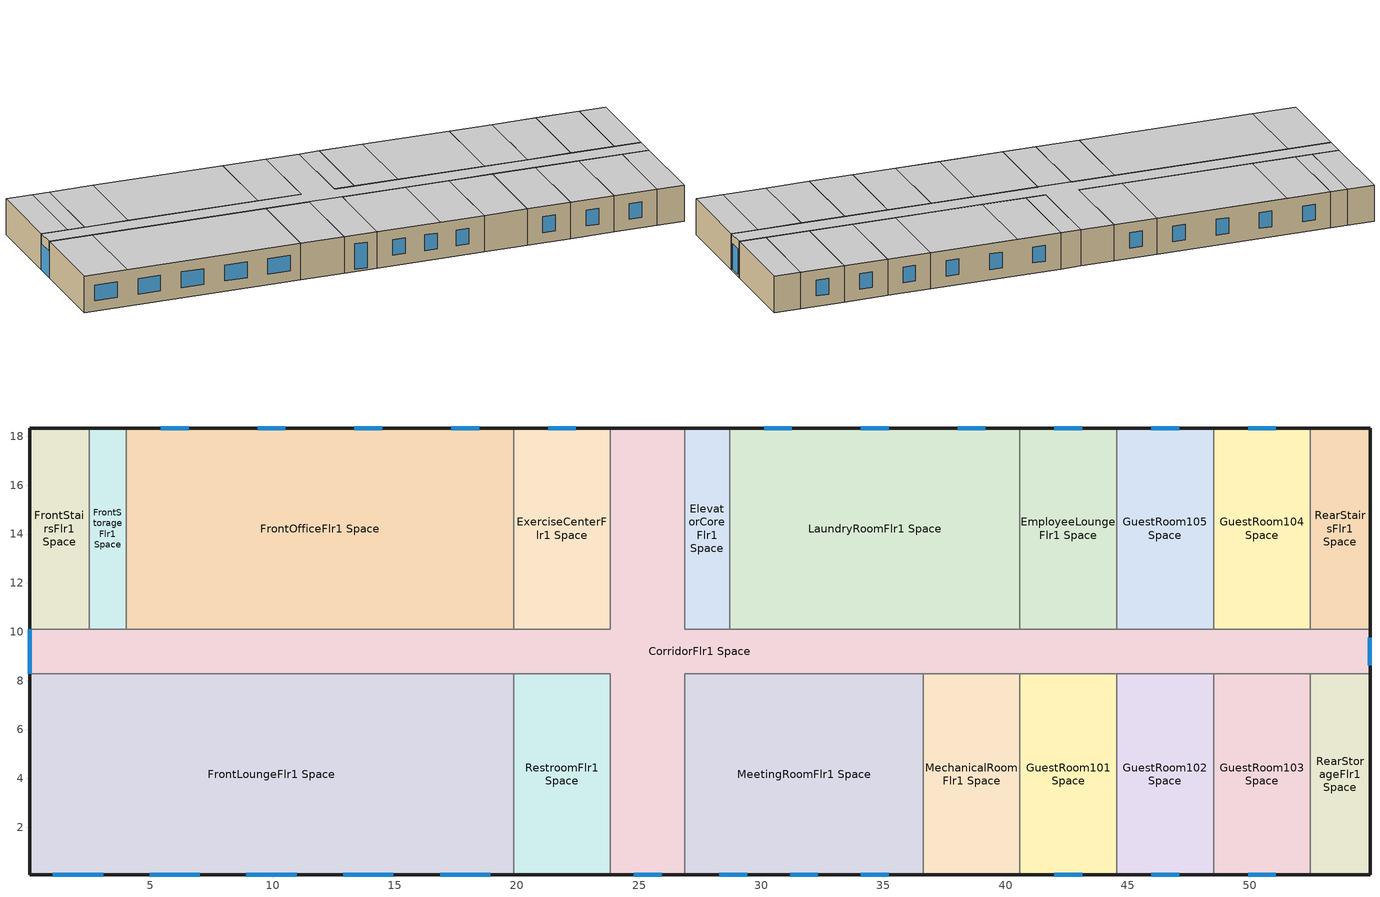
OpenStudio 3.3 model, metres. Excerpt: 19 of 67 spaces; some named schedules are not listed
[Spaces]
GuestRoom104 Space
 floor ground (ext-slab): 52.47,18.34 52.47,10.11 48.51,10.11 48.51,18.34 z0
 wall outside (Steel Frame Res Ext Wall): 52.47,18.34 48.51,18.34 z0:3.35
 wall to GuestRoom105 Space (int-walls): 48.51,18.34 48.51,10.11 z0:3.35
 wall to CorridorFlr1 Space (int-walls): 48.51,10.11 52.47,10.11 z0:3.35
 wall to RearStairsFlr1 Space (int-walls): 52.47,10.11 52.47,18.34 z0:3.35
 window (Window Res Fixed): 51.06,18.34 49.92,18.34 z0.95:2.4
 ceiling to GuestRoom214 Space (INT-FLOOR-UNDERSIDE): 52.47,10.11 52.47,18.34 48.51,18.34 48.51,10.11 z3.35
RestroomFlr1 Space
 floor ground (ext-slab): 23.82,8.28 23.82,0.05 19.86,0.05 19.86,8.28 z0
 wall outside (Steel Frame Res Ext Wall): 19.86,0.05 23.82,0.05 z0:3.35
 wall to FrontLoungeFlr1 Space (int-walls): 19.86,8.28 19.86,0.05 z0:3.35
 wall to CorridorFlr1 Space (int-walls): 23.82,0.05 23.82,8.28 19.86,8.28 z0:3.35
 ceiling to GuestRoom206_208 Space (INT-FLOOR-UNDERSIDE): 23.82,0.05 23.82,8.28 19.86,8.28 19.86,0.05 z3.35
RearStorageFlr1 Space
 floor ground (ext-slab): 54.91,8.28 54.91,0.05 52.47,0.05 52.47,8.28 z0
 wall outside (Steel Frame Res Ext Wall): 52.47,0.05 54.91,0.05 54.91,8.28 z0:3.35
 wall to GuestRoom103 Space (int-walls): 52.47,8.28 52.47,0.05 z0:3.35
 wall to CorridorFlr1 Space (int-walls): 54.91,8.28 52.47,8.28 z0:3.35
 ceiling to RearStorageFlr2 Space (INT-FLOOR-UNDERSIDE): 54.91,0.05 54.91,8.28 52.47,8.28 52.47,0.05 z3.35
RearStairsFlr1 Space
 floor ground (ext-slab): 54.91,18.34 54.91,10.11 52.47,10.11 52.47,18.34 z0
 wall outside (Steel Frame Res Ext Wall): 54.91,10.11 54.91,18.34 52.47,18.34 z0:3.35
 wall to CorridorFlr1 Space (int-walls): 52.47,10.11 54.91,10.11 z0:3.35
 ceiling to RearStairsFlr2 Space (INT-FLOOR-UNDERSIDE): 54.91,10.11 54.91,18.34 52.47,18.34 52.47,10.11 z3.35
MeetingRoomFlr1 Space
 floor ground (ext-slab): 36.62,8.28 36.62,0.05 26.87,0.05 26.87,8.28 z0
 wall outside (Steel Frame Res Ext Wall): 26.87,0.05 36.62,0.05 z0:3.35
 wall to MechanicalRoomFlr1 Space (int-walls): 36.62,0.05 36.62,8.28 z0:3.35
 wall to CorridorFlr1 Space (int-walls): 36.62,8.28 26.87,8.28 26.87,0.05 z0:3.35
 window (Window Non-res Fixed): 31.18,0.05 32.32,0.05 / 34.07,0.05 35.21,0.05 / 28.28,0.05 29.42,0.05 z0.95:2.4
 ceiling to GuestRoom209_212 Space (INT-FLOOR-UNDERSIDE): 36.62,0.05 36.62,8.28 32.66,8.28 32.66,0.05 z3.35
 ceiling to GuestRoom206_208 Space (INT-FLOOR-UNDERSIDE): 32.66,0.05 32.66,8.28 26.87,8.28 26.87,0.05 z3.35
MechanicalRoomFlr1 Space
 floor ground (ext-slab): 40.59,8.28 40.59,0.05 36.62,0.05 36.62,8.28 z0
 wall outside (Steel Frame Res Ext Wall): 36.62,0.05 40.59,0.05 z0:3.35
 wall to GuestRoom101 Space (int-walls): 40.59,0.05 40.59,8.28 z0:3.35
 wall to CorridorFlr1 Space (int-walls): 40.59,8.28 36.62,8.28 z0:3.35
 ceiling to GuestRoom209_212 Space (INT-FLOOR-UNDERSIDE): 40.59,0.05 40.59,8.28 36.62,8.28 36.62,0.05 z3.35
LaundryRoomFlr1 Space
 floor ground (ext-slab): 40.59,18.34 40.59,10.11 28.7,10.11 28.7,18.34 z0
 wall outside (Steel Frame Res Ext Wall): 40.59,18.34 28.7,18.34 z0:3.35
 wall to ElevatorCoreFlr1 Space (int-walls): 28.7,18.34 28.7,10.11 z0:3.35
 wall to EmployeeLoungeFlr1 Space (int-walls): 40.59,10.11 40.59,18.34 z0:3.35
 wall to CorridorFlr1 Space (int-walls): 28.7,10.11 40.59,10.11 z0:3.35
 window (Window Non-res Fixed): 31.25,18.34 30.11,18.34 / 35.21,18.34 34.07,18.34 / 39.17,18.34 38.04,18.34 z0.95:2.4
 ceiling to GuestRoom219 Space (INT-FLOOR-UNDERSIDE): 32.66,10.11 32.66,18.34 28.7,18.34 28.7,10.11 z3.35
 ceiling to GuestRoom215_218 Space (INT-FLOOR-UNDERSIDE): 40.59,10.11 40.59,18.34 32.66,18.34 32.66,10.11 z3.35
GuestRoom105 Space
 floor ground (ext-slab): 48.51,18.34 48.51,10.11 44.55,10.11 44.55,18.34 z0
 wall outside (Steel Frame Res Ext Wall): 48.51,18.34 44.55,18.34 z0:3.35
 wall to EmployeeLoungeFlr1 Space (int-walls): 44.55,18.34 44.55,10.11 z0:3.35
 wall to CorridorFlr1 Space (int-walls): 44.55,10.11 48.51,10.11 z0:3.35
 window (Window Res Fixed): 47.1,18.34 45.96,18.34 z0.95:2.4
 ceiling to GuestRoom215_218 Space (INT-FLOOR-UNDERSIDE): 48.51,10.11 48.51,18.34 44.55,18.34 44.55,10.11 z3.35
GuestRoom103 Space
 floor ground (ext-slab): 52.47,8.28 52.47,0.05 48.51,0.05 48.51,8.28 z0
 wall outside (Steel Frame Res Ext Wall): 48.51,0.05 52.47,0.05 z0:3.35
 wall to GuestRoom102 Space (int-walls): 48.51,8.28 48.51,0.05 z0:3.35
 wall to CorridorFlr1 Space (int-walls): 52.47,8.28 48.51,8.28 z0:3.35
 window (Window Res Fixed): 49.92,0.05 51.06,0.05 z0.95:2.4
 ceiling to GuestRoom213 Space (INT-FLOOR-UNDERSIDE): 52.47,0.05 52.47,8.28 48.51,8.28 48.51,0.05 z3.35
GuestRoom102 Space
 floor ground (ext-slab): 48.51,8.28 48.51,0.05 44.55,0.05 44.55,8.28 z0
 wall outside (Steel Frame Res Ext Wall): 44.55,0.05 48.51,0.05 z0:3.35
 wall to GuestRoom101 Space (int-walls): 44.55,8.28 44.55,0.05 z0:3.35
 wall to CorridorFlr1 Space (int-walls): 48.51,8.28 44.55,8.28 z0:3.35
 window (Window Res Fixed): 45.96,0.05 47.1,0.05 z0.95:2.4
 ceiling to GuestRoom209_212 Space (INT-FLOOR-UNDERSIDE): 48.51,0.05 48.51,8.28 44.55,8.28 44.55,0.05 z3.35
GuestRoom101 Space
 floor ground (ext-slab): 44.55,8.28 44.55,0.05 40.59,0.05 40.59,8.28 z0
 wall outside (Steel Frame Res Ext Wall): 40.59,0.05 44.55,0.05 z0:3.35
 wall to CorridorFlr1 Space (int-walls): 44.55,8.28 40.59,8.28 z0:3.35
 window (Window Res Fixed): 42,0.05 43.14,0.05 z0.95:2.4
 ceiling to GuestRoom209_212 Space (INT-FLOOR-UNDERSIDE): 44.55,0.05 44.55,8.28 40.59,8.28 40.59,0.05 z3.35
FrontStorageFlr1 Space
 floor ground (ext-slab): 4.01,18.34 4.01,10.11 2.49,10.11 2.49,18.34 z0
 wall outside (Steel Frame Res Ext Wall): 4.01,18.34 2.49,18.34 z0:3.35
 wall to FrontStairsFlr1 Space (int-walls): 2.49,18.34 2.49,10.11 z0:3.35
 wall to FrontOfficeFlr1 Space (int-walls): 4.01,10.11 4.01,18.34 z0:3.35
 wall to CorridorFlr1 Space (int-walls): 2.49,10.11 4.01,10.11 z0:3.35
 ceiling to FrontStorageFlr2 Space (INT-FLOOR-UNDERSIDE): 4.01,10.11 4.01,18.34 2.49,18.34 2.49,10.11 z3.35
FrontStairsFlr1 Space
 floor ground (ext-slab): 2.49,18.34 2.49,10.11 0.05,10.11 0.05,18.34 z0
 wall outside (Steel Frame Res Ext Wall): 2.49,18.34 0.05,18.34 0.05,10.11 z0:3.35
 wall to CorridorFlr1 Space (int-walls): 0.05,10.11 2.49,10.11 z0:3.35
 ceiling to FrontStairsFlr2 Space (INT-FLOOR-UNDERSIDE): 2.49,10.11 2.49,18.34 0.05,18.34 0.05,10.11 z3.35
FrontOfficeFlr1 Space
 floor ground (ext-slab): 19.86,18.34 19.86,10.11 4.01,10.11 4.01,18.34 z0
 wall outside (Steel Frame Res Ext Wall): 19.86,18.34 4.01,18.34 z0:3.35
 wall to ExerciseCenterFlr1 Space (int-walls): 19.86,10.11 19.86,18.34 z0:3.35
 wall to CorridorFlr1 Space (int-walls): 4.01,10.11 19.86,10.11 z0:3.35
 window (Window Non-res Fixed): 6.56,18.34 5.42,18.34 / 10.52,18.34 9.38,18.34 / 14.49,18.34 13.35,18.34 / 18.45,18.34 17.31,18.34 z0.95:2.4
 ceiling to GuestRoom224 Space (INT-FLOOR-UNDERSIDE): 7.97,10.11 7.97,18.34 4.01,18.34 4.01,10.11 z3.35
 ceiling to GuestRoom220_223 Space (INT-FLOOR-UNDERSIDE): 19.86,10.11 19.86,18.34 7.97,18.34 7.97,10.11 z3.35
FrontLoungeFlr1 Space
 floor ground (ext-slab): 19.86,8.28 19.86,0.05 0.05,0.05 0.05,8.28 z0
 wall outside (Steel Frame Res Ext Wall): 0.05,8.28 0.05,0.05 19.86,0.05 z0:3.35
 wall to CorridorFlr1 Space (int-walls): 19.86,8.28 0.05,8.28 z0:3.35
 window (Window Non-res Fixed): 16.85,0.05 18.91,0.05 / 12.89,0.05 14.94,0.05 / 8.93,0.05 10.98,0.05 / 4.96,0.05 7.02,0.05 / 1,0.05 3.06,0.05 z0.95:2.4
 ceiling to GuestRoom202_205 Space (INT-FLOOR-UNDERSIDE): 19.86,0.05 19.86,8.28 4.01,8.28 4.01,0.05 z3.35
 ceiling to GuestRoom201 Space (INT-FLOOR-UNDERSIDE): 4.01,0.05 4.01,8.28 0.05,8.28 0.05,0.05 z3.35
ExerciseCenterFlr1 Space
 floor ground (ext-slab): 23.82,18.34 23.82,10.11 19.86,10.11 19.86,18.34 z0
 wall outside (Steel Frame Res Ext Wall): 23.82,18.34 19.86,18.34 z0:3.35
 wall to CorridorFlr1 Space (int-walls): 19.86,10.11 23.82,10.11 23.82,18.34 z0:3.35
 window (Window Non-res Fixed): 22.41,18.34 21.27,18.34 z0.95:2.4
 ceiling to GuestRoom220_223 Space (INT-FLOOR-UNDERSIDE): 23.82,10.11 23.82,18.34 19.86,18.34 19.86,10.11 z3.35
EmployeeLoungeFlr1 Space
 floor ground (ext-slab): 44.55,18.34 44.55,10.11 40.59,10.11 40.59,18.34 z0
 wall outside (Steel Frame Res Ext Wall): 44.55,18.34 40.59,18.34 z0:3.35
 wall to CorridorFlr1 Space (int-walls): 40.59,10.11 44.55,10.11 z0:3.35
 window (Window Non-res Fixed): 43.14,18.34 42,18.34 z0.95:2.4
 ceiling to GuestRoom215_218 Space (INT-FLOOR-UNDERSIDE): 44.55,10.11 44.55,18.34 40.59,18.34 40.59,10.11 z3.35
ElevatorCoreFlr1 Space
 floor ground (ext-slab): 28.7,18.34 28.7,10.11 26.87,10.11 26.87,18.34 z0
 wall outside (Steel Frame Res Ext Wall): 28.7,18.34 26.87,18.34 z0:3.35
 wall to CorridorFlr1 Space (int-walls): 26.87,18.34 26.87,10.11 28.7,10.11 z0:3.35
 ceiling to ElevatorCoreFlr2 Space (INT-FLOOR-UNDERSIDE): 28.7,10.11 28.7,18.34 26.87,18.34 26.87,10.11 z3.35
CorridorFlr1 Space
 floor ground (ext-slab): 26.87,18.34 26.87,10.11 54.91,10.11 54.91,8.28 26.87,8.28 26.87,0.05 23.82,0.05 23.82,8.28 0.05,8.28 0.05,10.11 23.82,10.11 23.82,18.34 z0
 wall outside (Steel Frame Res Ext Wall): 54.91,8.28 54.91,10.11 / 23.82,0.05 26.87,0.05 / 0.05,10.11 0.05,8.28 / 26.87,18.34 23.82,18.34 z0:3.35
 window (Window Non-res Fixed): 54.91,8.62 54.91,9.76 / 24.78,0.05 25.92,0.05 z0.19:2.55; 0.05,10.11 0.05,8.28 z0:2.44
 ceiling to GuestRoom206_208 Space (INT-FLOOR-UNDERSIDE): 26.87,0.05 26.87,8.28 23.82,8.28 23.82,0.05 z3.35
 ceiling to CorridorFlr2 Space (INT-FLOOR-UNDERSIDE): 54.91,8.28 54.91,10.11 26.87,10.11 26.87,18.34 23.82,18.34 23.82,10.11 0.05,10.11 0.05,8.28 z3.35
[Site]
USA_IL_Chicago Ohare Intl Ap: Latitude {deg}=41.98; Longitude {deg}=-87.92; Time Zone {hr}=-6; Elevation {m}=201; Terrain=City
[SizingPeriod:DesignDay] Barometric Pressure {Pa}=99063; Rain Indicator=No; Snow Indicator=No; Day of Month=21; Daylight Saving Time Indicator=No; Humidity Condition Type=Wetbulb; Dry-Bulb Temperature Range Modifier Type=DefaultMultipliers; Solar Model Indicator=ASHRAEClearSky
Name | Maximum Dry-Bulb Temperature {C} | Daily Dry-Bulb Temperature Range {deltaC} | Wind Speed {m/s} | Wind Direction {deg} | Sky Clearness | Month | Day Type | Wetbulb or DewPoint at Maximum Dry-Bulb {C}
CHICAGO Ann Htg 99.6% Condns DB | -20.6 | 0 | 4.9 | 270 | 0 | 1 | WinterDesignDay | -20.6
CHICAGO Ann Clg .4% Condns WB=>MDB | 31.2 | 10.7 | 5.3 | 230 | 1 | 7 | SummerDesignDay | 25.5
[Building]
Ref Bldg Small Hotel New2004_v1.3_5.0 (A): North Axis {deg}=0
[ClimateZones]
Climate Zone Institution Name 1=ASHRAE; Climate Zone Document Name 1=ANSI/ASHRAE Standard 169; Climate Zone Document Year 1=2006; Climate Zone Institution Name 2=CEC; Climate Zone Document Name 2=California Climate Zone Descriptions; Climate Zone Document Year 2=1995
[Construction]
Window Res Fixed: Res Fixed Assembly Window [ in][ cm]
Steel Frame Res Ext Wall: Wood Siding [.394 in][1 cm], Steel Frame Res Wall Insulation, 1/2IN Gypsum [.5 in][1.27 cm]
ext-slab: HW CONCRETE [4 in][10.16 cm], CP02 CARPET PAD [3.937 in][10 cm]
int-walls: 1/2IN Gypsum [.5 in][1.27 cm], 1/2IN Gypsum [.5 in][1.27 cm]
INT-FLOOR-UNDERSIDE: CP02 CARPET PAD [3.937 in][10 cm], MAT-CC05 4 HW CONCRETE [4 in][10.16 cm]
Window Non-res Fixed: NonRes Fixed Assembly Window [ in][ cm]
[WindowMaterial:SimpleGlazingSystem] U-Factor {W/m2-K}=3.23646; Solar Heat Gain Coefficient=0.39
Res Fixed Assembly Window [ in][ cm]; NonRes Fixed Assembly Window [ in][ cm]
[Material] Thermal Absorptance=0.9
Name | Roughness | Thickness {m} | Conductivity {W/m-K} | Density {kg/m3} | Specific Heat {J/kg-K} | Solar Absorptance | Visible Absorptance
Wood Siding [.394 in][1 cm] | MediumSmooth | 0.01 | 0.11 | 544.62 | 1210 | 0.78 | 0.78
Steel Frame Res Wall Insulation | MediumRough | 0.119161 | 0.049 | 265 | 836.8 | 0.7 | 0.7
1/2IN Gypsum [.5 in][1.27 cm] | Smooth | 0.0127 | 0.16 | 784.9 | 830 | 0.92 | 0.92
HW CONCRETE [4 in][10.16 cm]; MAT-CC05 4 HW CONCRETE [4 in][10.16 cm] | Rough | 0.1016 | 1.311 | 2240 | 836.8 | 0.7 | 0.7
[Material:NoMass]
CP02 CARPET PAD [3.937 in][10 cm]: Roughness=VeryRough; Thermal Resistance {m2-K/W}=0.2165; Thermal Absorptance=0.9; Solar Absorptance=0.7; Visible Absorptance=0.8
[ThermalZone] Multiplier=1; Ceiling Height {m}=3.1512; Use Ideal Air Loads=No
Name | Volume {m3} | Thermostat
GuestRoom104 | 101.941 | GuestRoom104 DualSPSched
RestroomFlr1 | 101.949 | RestroomFlr1 DualSPSched
RearStorageFlr1 | 62.829 | RearStorageFlr1 DualSPSched
RearStairsFlr1 | 62.8244 | RearStairsFlr1 DualSPSched
MeetingRoomFlr1 | 251.912 | MeetingRoomFlr1 DualSPSched
MechanicalRoomFlr1 | 101.949 | MechanicalRoomFlr1 DualSPSched
LaundryRoomFlr1 | 307.139 | LaundryRoomFlr1 DualSPSched
GuestRoom105 | 101.941 | GuestRoom105 DualSPSched
GuestRoom103 | 101.949 | GuestRoom103 DualSPSched
GuestRoom102 | 101.949 | GuestRoom102 DualSPSched
GuestRoom101 | 101.949 | GuestRoom101 DualSPSched
FrontStorageFlr1 | 38.8034 | FrontStorageFlr1 DualSPSched
FrontStairsFlr1 | 62.8089 | FrontStairsFlr1 DualSPSched
FrontOfficeFlr1 | 409.737 | FrontOfficeFlr1 DualSPSched
FrontLoungeFlr1 | 512.703 | FrontLoungeFlr1 DualSPSched
ExerciseCenterFlr1 | 101.941 | ExerciseCenterFlr1 DualSPSched
EmployeeLoungeFlr1 | 101.941 | EmployeeLoungeFlr1 DualSPSched
ElevatorCoreFlr1 | 46.6956
CorridorFlr1 | 468.807 | CorridorFlr1 DualSPSched
[Space] Part of Total Floor Area=Yes
Name | Space Type | Thermal Zone | Design Specification Outdoor Air Object
GuestRoom104 Space | Zone Group 35 | GuestRoom104 | SZ DSOA GuestRoom104
RestroomFlr1 Space | Zone Group 2 | RestroomFlr1 | SZ DSOA RestroomFlr1
RearStorageFlr1 Space | Zone Group 47 | RearStorageFlr1 | SZ DSOA RearStorageFlr1
RearStairsFlr1 Space | Zone Group 51 | RearStairsFlr1 | SZ DSOA RearStairsFlr1
MeetingRoomFlr1 Space | Zone Group 3 | MeetingRoomFlr1 | SZ DSOA MeetingRoomFlr1
MechanicalRoomFlr1 Space | Zone Group 52 | MechanicalRoomFlr1 | SZ DSOA MechanicalRoomFlr1
LaundryRoomFlr1 Space | Zone Group 1 | LaundryRoomFlr1 | SZ DSOA LaundryRoomFlr1
GuestRoom105 Space | Zone Group 34 | GuestRoom105 | SZ DSOA GuestRoom105
GuestRoom103 Space | Zone Group 36 | GuestRoom103 | SZ DSOA GuestRoom103
GuestRoom102 Space | Zone Group 37 | GuestRoom102 | SZ DSOA GuestRoom102
GuestRoom101 Space | Zone Group 38 | GuestRoom101 | SZ DSOA GuestRoom101
FrontStorageFlr1 Space | Zone Group 56 | FrontStorageFlr1 | SZ DSOA FrontStorageFlr1
FrontStairsFlr1 Space | Zone Group 60 | FrontStairsFlr1 | SZ DSOA FrontStairsFlr1
FrontOfficeFlr1 Space | Zone Group 39 | FrontOfficeFlr1 | SZ DSOA FrontOfficeFlr1
FrontLoungeFlr1 Space | Zone Group 40 | FrontLoungeFlr1 | SZ DSOA FrontLoungeFlr1
ExerciseCenterFlr1 Space | Zone Group 41 | ExerciseCenterFlr1 | SZ DSOA ExerciseCenterFlr1
EmployeeLoungeFlr1 Space | Zone Group 42 | EmployeeLoungeFlr1 | SZ DSOA EmployeeLoungeFlr1
ElevatorCoreFlr1 Space | Zone Group 43 | ElevatorCoreFlr1
CorridorFlr1 Space | Zone Group 64 | CorridorFlr1 | SZ DSOA CorridorFlr1
[ThermostatSetpoint:DualSetpoint] Temperature Difference Between Cutout And Setpoint {deltaC}=0
GuestRoom104 DualSPSched; RestroomFlr1 DualSPSched; RearStorageFlr1 DualSPSched; RearStairsFlr1 DualSPSched; MeetingRoomFlr1 DualSPSched; MechanicalRoomFlr1 DualSPSched; LaundryRoomFlr1 DualSPSched; GuestRoom105 DualSPSched; GuestRoom103 DualSPSched; GuestRoom102 DualSPSched; GuestRoom101 DualSPSched; FrontStorageFlr1 DualSPSched; FrontStairsFlr1 DualSPSched; FrontOfficeFlr1 DualSPSched; FrontLoungeFlr1 DualSPSched; ExerciseCenterFlr1 DualSPSched; EmployeeLoungeFlr1 DualSPSched; CorridorFlr1 DualSPSched
[DesignSpecification:OutdoorAir]
SZ DSOA ExerciseCenterFlr1; SZ DSOA MeetingRoomFlr1; SZ DSOA FrontOfficeFlr1: Outdoor Air Flow per Person {m3/s-person}=0.01
SZ DSOA LaundryRoomFlr1: Outdoor Air Flow per Person {m3/s-person}=0.013
SZ DSOA RestroomFlr1; SZ DSOA RearStorageFlr1; SZ DSOA RearStairsFlr1; SZ DSOA FrontStorageFlr1; SZ DSOA FrontStairsFlr1: Outdoor Air Flow Rate {m3/s}=0
SZ DSOA FrontLoungeFlr1; SZ DSOA EmployeeLoungeFlr1: Outdoor Air Flow per Person {m3/s-person}=0.008
SZ DSOA GuestRoom105; SZ DSOA GuestRoom104; SZ DSOA GuestRoom103; SZ DSOA GuestRoom102; SZ DSOA GuestRoom101: Outdoor Air Flow Rate {m3/s}=0.01416
SZ DSOA MechanicalRoomFlr1; SZ DSOA CorridorFlr1: Outdoor Air Flow per Floor Area {m3/s-m2}=0.00025
[Lights:Definition] Design Level Calculation Method=Watts/Area; Fraction Radiant=0.7; Fraction Visible=0.2; Return Air Fraction=0; Return Air Fraction Calculated from Plenum Temperature=No; Return Air Fraction Function of Plenum Temperature Coefficient 1=0; Return Air Fraction Function of Plenum Temperature Coefficient 2 {1/K}=0
Name | Watts per Space Floor Area {W/m2}
Zone Group 38|GuestRoom101_Lights Definition; Zone Group 34|GuestRoom105_Lights Definition; Zone Group 35|GuestRoom104_Lights Definition; Zone Group 36|GuestRoom103_Lights Definition; Zone Group 37|GuestRoom102_Lights Definition; Zone Group 39|FrontOfficeFlr1_Lights Definition; Zone Group 40|FrontLoungeFlr1_Lights Definition | 11.84
Zone Group 51|RearStairsFlr1_Lights Definition; Zone Group 1|LaundryRoomFlr1_Lights Definition; Zone Group 60|FrontStairsFlr1_Lights Definition | 6.46
Zone Group 2|RestroomFlr1_Lights Definition; Zone Group 41|ExerciseCenterFlr1_Lights Definition | 9.7
Zone Group 3|MeetingRoomFlr1_Lights Definition | 14
Zone Group 42|EmployeeLoungeFlr1_Lights Definition | 12.9
Zone Group 47|RearStorageFlr1_Lights Definition; Zone Group 56|FrontStorageFlr1_Lights Definition | 8.6
Zone Group 52|MechanicalRoomFlr1_Lights Definition | 16.16
Zone Group 64|CorridorFlr1_Lights Definition | 5.38
[Lights] Fraction Replaceable=1
Name | Lights Definition | Space or SpaceType | Schedule
Zone Group 38|GuestRoom101_Lights | Zone Group 38|GuestRoom101_Lights Definition | Zone Group 38 | GuestRoom_Ltg_Sch_Base
Zone Group 51|RearStairsFlr1_Lights | Zone Group 51|RearStairsFlr1_Lights Definition | Zone Group 51 | Corridor_Ltg_Sch
Zone Group 1|LaundryRoomFlr1_Lights | Zone Group 1|LaundryRoomFlr1_Lights Definition | Zone Group 1 | LaundryRoom_Ltg_Sch
Zone Group 2|RestroomFlr1_Lights | Zone Group 2|RestroomFlr1_Lights Definition | Zone Group 2 | BLDG_LIGHT_SCH
Zone Group 3|MeetingRoomFlr1_Lights | Zone Group 3|MeetingRoomFlr1_Lights Definition | Zone Group 3 | MeetingRoom_Ltg_Sch_Base
Zone Group 34|GuestRoom105_Lights | Zone Group 34|GuestRoom105_Lights Definition | Zone Group 34 | GuestRoom_Ltg_Sch_Base
Zone Group 35|GuestRoom104_Lights | Zone Group 35|GuestRoom104_Lights Definition | Zone Group 35 | GuestRoom_Ltg_Sch_Base
Zone Group 36|GuestRoom103_Lights | Zone Group 36|GuestRoom103_Lights Definition | Zone Group 36 | GuestRoom_Ltg_Sch_Base
Zone Group 37|GuestRoom102_Lights | Zone Group 37|GuestRoom102_Lights Definition | Zone Group 37 | GuestRoom_Ltg_Sch_Base
Zone Group 39|FrontOfficeFlr1_Lights | Zone Group 39|FrontOfficeFlr1_Lights Definition | Zone Group 39 | Office_Ltg_Sch_Base
Zone Group 40|FrontLoungeFlr1_Lights | Zone Group 40|FrontLoungeFlr1_Lights Definition | Zone Group 40 | EmployeeLounge_Ltg_Sch
Zone Group 41|ExerciseCenterFlr1_Lights | Zone Group 41|ExerciseCenterFlr1_Lights Definition | Zone Group 41 | ExerciseRoom_Ltg_Sch_Base
Zone Group 42|EmployeeLoungeFlr1_Lights | Zone Group 42|EmployeeLoungeFlr1_Lights Definition | Zone Group 42 | EmployeeLounge_Ltg_Sch
Zone Group 47|RearStorageFlr1_Lights | Zone Group 47|RearStorageFlr1_Lights Definition | Zone Group 47 | Storage_Ltg_Sch
Zone Group 52|MechanicalRoomFlr1_Lights | Zone Group 52|MechanicalRoomFlr1_Lights Definition | Zone Group 52 | BLDG_LIGHT_SCH
Zone Group 56|FrontStorageFlr1_Lights | Zone Group 56|FrontStorageFlr1_Lights Definition | Zone Group 56 | Storage_Ltg_Sch
Zone Group 60|FrontStairsFlr1_Lights | Zone Group 60|FrontStairsFlr1_Lights Definition | Zone Group 60 | Corridor_Ltg_Sch
Zone Group 64|CorridorFlr1_Lights | Zone Group 64|CorridorFlr1_Lights Definition | Zone Group 64 | Corridor_Ltg_Sch
[SpaceType]
Zone Group 38; Zone Group 51; Zone Group 56; Zone Group 35; Zone Group 1; Zone Group 2; Zone Group 3; Zone Group 34; Zone Group 36; Zone Group 37; Zone Group 39; Zone Group 40; Zone Group 41; Zone Group 42; Zone Group 43; Zone Group 47; Zone Group 52; Zone Group 60; Zone Group 64
[SpaceInfiltration:DesignFlowRate] Design Flow Rate Calculation Method=Flow/ExteriorArea; Flow per Exterior Surface Area {m3/s-m2}=0.000302; Constant Term Coefficient=1; Temperature Term Coefficient=0; Velocity Term Coefficient=0; Velocity Squared Term Coefficient=0
Name | Space or SpaceType | Schedule
Zone Group 2|ZoneInfiltration:DesignFlowRate 0 | Zone Group 2 | INFIL_HALF_ON_SCH
Zone Group 1|ZoneInfiltration:DesignFlowRate 11 | Zone Group 1 | INFIL_HALF_ON_SCH
Zone Group 3|ZoneInfiltration:DesignFlowRate 9 | Zone Group 3 | INFIL_HALF_ON_SCH
Zone Group 51|ZoneInfiltration:DesignFlowRate 8 | Zone Group 51 | INFIL_SCH
Zone Group 34|ZoneInfiltration:DesignFlowRate 42 | Zone Group 34 | INFIL_HALF_ON_SCH
Zone Group 35|ZoneInfiltration:DesignFlowRate 43 | Zone Group 35 | INFIL_HALF_ON_SCH
Zone Group 36|ZoneInfiltration:DesignFlowRate 44 | Zone Group 36 | INFIL_HALF_ON_SCH
Zone Group 37|ZoneInfiltration:DesignFlowRate 45 | Zone Group 37 | INFIL_HALF_ON_SCH
Zone Group 38|ZoneInfiltration:DesignFlowRate 46 | Zone Group 38 | INFIL_HALF_ON_SCH
Zone Group 39|ZoneInfiltration:DesignFlowRate 55 | Zone Group 39 | INFIL_HALF_ON_SCH
Zone Group 40|ZoneInfiltration:DesignFlowRate 56 | Zone Group 40 | INFIL_HALF_ON_SCH
Zone Group 41|ZoneInfiltration:DesignFlowRate 57 | Zone Group 41 | INFIL_HALF_ON_SCH
Zone Group 42|ZoneInfiltration:DesignFlowRate 58 | Zone Group 42 | INFIL_HALF_ON_SCH
Zone Group 43|ZoneInfiltration:DesignFlowRate 62 | Zone Group 43 | INFIL_HALF_ON_SCH
Zone Group 47|ZoneInfiltration:DesignFlowRate 4 | Zone Group 47 | INFIL_HALF_ON_SCH
Zone Group 52|ZoneInfiltration:DesignFlowRate 10 | Zone Group 52 | INFIL_HALF_ON_SCH
Zone Group 56|ZoneInfiltration:DesignFlowRate 50 | Zone Group 56 | INFIL_HALF_ON_SCH
Zone Group 60|ZoneInfiltration:DesignFlowRate 54 | Zone Group 60 | INFIL_SCH
Zone Group 64|ZoneInfiltration:DesignFlowRate 66 | Zone Group 64 | INFIL_HALF_ON_SCH
[People:Definition] Fraction Radiant=0.3; Carbon Dioxide Generation Rate {m3/s-W}=3.82e-08; Enable ASHRAE 55 Comfort Warnings=No; Mean Radiant Temperature Calculation Type=ZoneAveraged; Thermal Comfort Model Type 1=FANGER
Name | Number of People Calculation Method | Space Floor Area per Person {m2/person} | Number of People {people}
Zone Group 35|GuestRoom104 People Definition; Zone Group 34|GuestRoom105 People Definition; Zone Group 36|GuestRoom103 People Definition; Zone Group 37|GuestRoom102 People Definition; Zone Group 38|GuestRoom101 People Definition | Area/Person | 23.41
Zone Group 1|LaundryRoomFlr1 People Definition; Zone Group 41|ExerciseCenterFlr1 People Definition; Zone Group 42|EmployeeLoungeFlr1 People Definition | People |  | 11
Zone Group 2|RestroomFlr1 People Definition | People |  | 1
Zone Group 3|MeetingRoomFlr1 People Definition | Area/Person | 1.87
Zone Group 39|FrontOfficeFlr1 People Definition | People |  | 10
Zone Group 40|FrontLoungeFlr1 People Definition | Area/Person | 3.08
[People] Work Efficiency Schedule=WORK_EFF_SCH; Multiplier=1
Name | People Definition | Space or SpaceType | Number of People Schedule
Zone Group 35|GuestRoom104 People | Zone Group 35|GuestRoom104 People Definition | Zone Group 35 | GuestRoom_Occ_Sch
Zone Group 1|LaundryRoomFlr1 People | Zone Group 1|LaundryRoomFlr1 People Definition | Zone Group 1 | LaundryRoom_Occ_Sch
Zone Group 2|RestroomFlr1 People | Zone Group 2|RestroomFlr1 People Definition | Zone Group 2 | BLDG_OCC_SCH
Zone Group 3|MeetingRoomFlr1 People | Zone Group 3|MeetingRoomFlr1 People Definition | Zone Group 3 | MeetingRoom_Occ_Sch
Zone Group 34|GuestRoom105 People | Zone Group 34|GuestRoom105 People Definition | Zone Group 34 | GuestRoom_Occ_Sch
Zone Group 36|GuestRoom103 People | Zone Group 36|GuestRoom103 People Definition | Zone Group 36 | GuestRoom_Occ_Sch
Zone Group 37|GuestRoom102 People | Zone Group 37|GuestRoom102 People Definition | Zone Group 37 | GuestRoom_Occ_Sch
Zone Group 38|GuestRoom101 People | Zone Group 38|GuestRoom101 People Definition | Zone Group 38 | GuestRoom_Occ_Sch
Zone Group 39|FrontOfficeFlr1 People | Zone Group 39|FrontOfficeFlr1 People Definition | Zone Group 39 | Office_Occ_Sch
Zone Group 40|FrontLoungeFlr1 People | Zone Group 40|FrontLoungeFlr1 People Definition | Zone Group 40 | EmployeeLounge_Occ_Sch
Zone Group 41|ExerciseCenterFlr1 People | Zone Group 41|ExerciseCenterFlr1 People Definition | Zone Group 41 | ExerciseRoom_Occ_Sch
Zone Group 42|EmployeeLoungeFlr1 People | Zone Group 42|EmployeeLoungeFlr1 People Definition | Zone Group 42 | EmployeeLounge_Occ_Sch
[GasEquipment:Definition]
Zone Group 1|GasEquipment 0 Definition: Design Level Calculation Method=EquipmentLevel; Design Level {W}=18025; Fraction Latent=0; Fraction Radiant=0.2; Fraction Lost=0.5; Carbon Dioxide Generation Rate {m3/s-W}=0
[GasEquipment]
Zone Group 1|GasEquipment 0: Gas Equipment Definition=Zone Group 1|GasEquipment 0 Definition; Space or SpaceType=Zone Group 1; Schedule=LaundryRoom_Eqp_Gas_Sch
[ElectricEquipment:Definition] Fraction Latent=0; Fraction Lost=0
Name | Design Level Calculation Method | Design Level {W} | Fraction Radiant | Watts per Space Floor Area {W/m2}
Zone Group 1|LaundryRoomFlr1_LaundryWashers_Equip Definition | EquipmentLevel | 2140 | 0.2
Zone Group 2|RestroomFlr1_PlugMisc_Equip Definition | Watts/Area |  | 0.5 | 10.76
Zone Group 3|MeetingRoomFlr1_PlugMisc_Equip Definition; Zone Group 39|FrontOfficeFlr1_PlugMisc_Equip Definition | Watts/Area |  | 0.5 | 12.9
Zone Group 38|GuestRoom101_PlugMisc_Equip Definition; Zone Group 34|GuestRoom105_PlugMisc_Equip Definition; Zone Group 35|GuestRoom104_PlugMisc_Equip Definition; Zone Group 36|GuestRoom103_PlugMisc_Equip Definition; Zone Group 37|GuestRoom102_PlugMisc_Equip Definition | Watts/Area |  | 0.5 | 14.3
Zone Group 40|FrontLoungeFlr1_PlugMisc_Equip Definition | Watts/Area |  | 0.5 | 15.4
Zone Group 41|ExerciseCenterFlr1_PlugMisc_Equip Definition | Watts/Area |  | 0.5 | 11.5
Zone Group 42|EmployeeLoungeFlr1_PlugMisc_Equip Definition | Watts/Area |  | 0.5 | 77.16
Zone Group 43|ElevatorCoreFlr1_Elevators_Equip Definition | EquipmentLevel | 32109.9 | 0.5
[ElectricEquipment]
Name | Electric Equipment Definition | Space or SpaceType | Schedule
Zone Group 1|LaundryRoomFlr1_LaundryWashers_Equip | Zone Group 1|LaundryRoomFlr1_LaundryWashers_Equip Definition | Zone Group 1 | LaundryRoom_Eqp_Elec_Sch
Zone Group 2|RestroomFlr1_PlugMisc_Equip | Zone Group 2|RestroomFlr1_PlugMisc_Equip Definition | Zone Group 2 | BLDG_EQUIP_SCH
Zone Group 3|MeetingRoomFlr1_PlugMisc_Equip | Zone Group 3|MeetingRoomFlr1_PlugMisc_Equip Definition | Zone Group 3 | MeetingRoom_Eqp_Sch
Zone Group 38|GuestRoom101_PlugMisc_Equip | Zone Group 38|GuestRoom101_PlugMisc_Equip Definition | Zone Group 38 | GuestRoom_Eqp_Sch
Zone Group 34|GuestRoom105_PlugMisc_Equip | Zone Group 34|GuestRoom105_PlugMisc_Equip Definition | Zone Group 34 | GuestRoom_Eqp_Sch
Zone Group 35|GuestRoom104_PlugMisc_Equip | Zone Group 35|GuestRoom104_PlugMisc_Equip Definition | Zone Group 35 | GuestRoom_Eqp_Sch
Zone Group 36|GuestRoom103_PlugMisc_Equip | Zone Group 36|GuestRoom103_PlugMisc_Equip Definition | Zone Group 36 | GuestRoom_Eqp_Sch
Zone Group 37|GuestRoom102_PlugMisc_Equip | Zone Group 37|GuestRoom102_PlugMisc_Equip Definition | Zone Group 37 | GuestRoom_Eqp_Sch
Zone Group 39|FrontOfficeFlr1_PlugMisc_Equip | Zone Group 39|FrontOfficeFlr1_PlugMisc_Equip Definition | Zone Group 39 | Office_Eqp_Sch
Zone Group 40|FrontLoungeFlr1_PlugMisc_Equip | Zone Group 40|FrontLoungeFlr1_PlugMisc_Equip Definition | Zone Group 40 | EmployeeLounge_Eqp_Sch
Zone Group 41|ExerciseCenterFlr1_PlugMisc_Equip | Zone Group 41|ExerciseCenterFlr1_PlugMisc_Equip Definition | Zone Group 41 | ExerciseRoom_Eqp_Sch
Zone Group 42|EmployeeLoungeFlr1_PlugMisc_Equip | Zone Group 42|EmployeeLoungeFlr1_PlugMisc_Equip Definition | Zone Group 42 | EmployeeLounge_Eqp_Sch
Zone Group 43|ElevatorCoreFlr1_Elevators_Equip | Zone Group 43|ElevatorCoreFlr1_Elevators_Equip Definition | Zone Group 43 | BLDG_ELEVATORS
[Schedule:Day]
BLDG_EQUIP_SCH_DayProfile5: 2, 0, 0, 6, 0, 0, 7, 0, 0, 9, 0, 0, 13, 0, 0, 18, 0, 0, 19, 0, 1, 20, 0, 1, 21, 0, 1, 22, 0, 1, 23, 0, 1, 24, 0, 0
GuestRoom_Ltg_Sch_Base_DayProfile2: 2, 0, 0, 6, 0, 0, 8, 0, 0, 10, 0, 1, 11, 0, 0, 18, 0, 0, 19, 0, 1, 22, 0, 1, 23, 0, 1, 24, 0, 0
GuestRoom_Ltg_Sch_Base_DayProfile1; BLDG_EQUIP_SCH_DayProfile1: 1, 0, 0, 2, 0, 0, 5, 0, 0, 6, 0, 0, 7, 0, 0, 8, 0, 1, 10, 0, 0, 18, 0, 0, 19, 0, 1, 20, 0, 1, 21, 0, 1, 22, 0, 1, 23, 0, 1, 24, 0, 0
GuestRoom_Ltg_Sch_Base_DayProfile4; Corridor_Ltg_Sch_DayProfile1; BLDG_EQUIP_SCH_DayProfile3; BLDG_LIGHT_SCH_DayProfile3; BLDG_OCC_SCH_DayProfile2; GuestRoom_Occ_Sch_DayProfile4; LaundryRoom_Occ_Sch_DayProfile4; MeetingRoom_Ltg_Sch_Base_DayProfile3; MeetingRoom_Occ_Sch_DayProfile4; Storage_Ltg_Sch_DayProfile4; GuestRoom_Eqp_Sch_DayProfile4; INFIL_SCH_DayProfile1: 24, 0, 1
GuestRoom_Ltg_Sch_Base_DayProfile3; INFIL_HALF_ON_SCH_DayProfile1; GuestRoom_Occ_Sch_DayProfile3; WORK_EFF_SCH_DayProfile1; LaundryRoom_Occ_Sch_DayProfile3; BLDG_EQUIP_SCH_DayProfile4; BLDG_LIGHT_SCH_DayProfile4; BLDG_OCC_SCH_DayProfile4; MeetingRoom_Ltg_Sch_Base_DayProfile2; MeetingRoom_Occ_Sch_DayProfile3; Storage_Ltg_Sch_DayProfile3; GuestRoom_Eqp_Sch_DayProfile3: 24, 0, 0
GuestRoom_Occ_Sch_DayProfile2: 6, 0, 1, 7, 0, 0, 9, 0, 0, 17, 0, 0, 18, 0, 0, 19, 0, 0, 21, 0, 1, 24, 0, 0
GuestRoom_Occ_Sch_DayProfile1: 6, 0, 1, 7, 0, 0, 9, 0, 0, 15, 0, 0, 16, 0, 0, 19, 0, 0, 21, 0, 0, 22, 0, 1, 24, 0, 1
LaundryRoom_Ltg_Sch_DayProfile1: 8, 0, 0, 17, 0, 1, 24, 0, 0
LaundryRoom_Occ_Sch_DayProfile2; LaundryRoom_Occ_Sch_DayProfile1: 8, 0, 0, 10, 0, 0, 12, 0, 0, 13, 0, 0, 16, 0, 0, 17, 0, 0, 24, 0, 0
BLDG_EQUIP_SCH_DayProfile2; BLDG_LIGHT_SCH_DayProfile2: 2, 0, 0, 6, 0, 0, 8, 0, 0, 10, 0, 0, 11, 0, 0, 18, 0, 0, 19, 0, 1, 22, 0, 1, 23, 0, 1, 24, 0, 0
BLDG_LIGHT_SCH_DayProfile5: 2, 0, 0, 6, 0, 0, 7, 0, 0, 9, 0, 0, 13, 0, 0, 18, 0, 0, 19, 0, 0, 20, 0, 1, 21, 0, 1, 22, 0, 1, 23, 0, 0, 24, 0, 0
BLDG_LIGHT_SCH_DayProfile1: 1, 0, 0, 2, 0, 0, 5, 0, 0, 6, 0, 0, 7, 0, 0, 8, 0, 0, 10, 0, 0, 18, 0, 0, 19, 0, 1, 20, 0, 1, 21, 0, 1, 22, 0, 1, 23, 0, 1, 24, 0, 0
BLDG_OCC_SCH_DayProfile5: 8, 0, 1, 11, 0, 0, 13, 0, 0, 16, 0, 0, 17, 0, 0, 19, 0, 0, 21, 0, 1, 24, 0, 1
BLDG_OCC_SCH_DayProfile1: 6, 0, 1, 7, 0, 1, 9, 0, 0, 15, 0, 0, 16, 0, 0, 19, 0, 0, 21, 0, 1, 22, 0, 1, 24, 0, 1
BLDG_OCC_SCH_DayProfile3: 6, 0, 1, 7, 0, 1, 9, 0, 0, 17, 0, 0, 18, 0, 0, 21, 0, 1, 24, 0, 1
MeetingRoom_Eqp_Sch_DayProfile1: 7, 0, 0, 8, 0, 0, 10, 0, 1, 12, 0, 0, 13, 0, 0, 15, 0, 1, 18, 0, 0, 20, 0, 0, 24, 0, 0
MeetingRoom_Ltg_Sch_Base_DayProfile1: 5, 0, 0, 6, 0, 0, 7, 0, 0, 8, 0, 0, 18, 0, 1, 19, 0, 0, 20, 0, 0, 21, 0, 0, 22, 0, 0, 24, 0, 0
MeetingRoom_Occ_Sch_DayProfile2; MeetingRoom_Occ_Sch_DayProfile1: 7, 0, 0, 8, 0, 0, 10, 0, 0, 12, 0, 0, 13, 0, 0, 15, 0, 0, 18, 0, 0, 20, 0, 0, 24, 0, 0
Storage_Ltg_Sch_DayProfile2; Storage_Ltg_Sch_DayProfile1: 7, 0, 0, 8, 0, 0, 18, 0, 0, 22, 0, 0, 24, 0, 0
GuestRoom_Eqp_Sch_DayProfile2: 6, 0, 0, 7, 0, 0, 8, 0, 1, 9, 0, 1, 10, 0, 1, 17, 0, 0, 18, 0, 0, 19, 0, 1, 20, 0, 0, 21, 0, 1, 22, 0, 1, 23, 0, 0, 24, 0, 0
GuestRoom_Eqp_Sch_DayProfile1: 6, 0, 0, 7, 0, 1, 8, 0, 1, 10, 0, 0, 17, 0, 0, 19, 0, 1, 20, 0, 0, 21, 0, 1, 22, 0, 1, 23, 0, 0, 24, 0, 0
[Schedule:Year]
GuestRoom_Ltg_Sch_Base: 12, 31, GuestRoom_Ltg_Sch_Base_WeekProfile1
ExerciseRoom_Ltg_Sch_Base: 12, 31, ExerciseRoom_Ltg_Sch_Base_WeekProfile1
INFIL_HALF_ON_SCH: 12, 31, INFIL_HALF_ON_SCH_WeekProfile1
Corridor_Ltg_Sch: 12, 31, Corridor_Ltg_Sch_WeekProfile1
GuestRoom_Occ_Sch: 12, 31, GuestRoom_Occ_Sch_WeekProfile1
WORK_EFF_SCH: 12, 31, WORK_EFF_SCH_WeekProfile1
LaundryRoom_Eqp_Gas_Sch: 12, 31, LaundryRoom_Eqp_Gas_Sch_WeekProfile1
LaundryRoom_Eqp_Elec_Sch: 12, 31, LaundryRoom_Eqp_Elec_Sch_WeekProfile1
LaundryRoom_Ltg_Sch: 12, 31, LaundryRoom_Ltg_Sch_WeekProfile1
LaundryRoom_Occ_Sch: 12, 31, LaundryRoom_Occ_Sch_WeekProfile1
BLDG_EQUIP_SCH: 12, 31, BLDG_EQUIP_SCH_WeekProfile1
BLDG_LIGHT_SCH: 12, 31, BLDG_LIGHT_SCH_WeekProfile1
BLDG_OCC_SCH: 12, 31, BLDG_OCC_SCH_WeekProfile1
MeetingRoom_Eqp_Sch: 12, 31, MeetingRoom_Eqp_Sch_WeekProfile1
MeetingRoom_Ltg_Sch_Base: 12, 31, MeetingRoom_Ltg_Sch_Base_WeekProfile1
MeetingRoom_Occ_Sch: 12, 31, MeetingRoom_Occ_Sch_WeekProfile1
Storage_Ltg_Sch: 12, 31, Storage_Ltg_Sch_WeekProfile1
GuestRoom_Eqp_Sch: 12, 31, GuestRoom_Eqp_Sch_WeekProfile1
INFIL_SCH: 12, 31, INFIL_SCH_WeekProfile1
Office_Eqp_Sch: 12, 31, Office_Eqp_Sch_WeekProfile1
Office_Ltg_Sch_Base: 12, 31, Office_Ltg_Sch_Base_WeekProfile1
Office_Occ_Sch: 12, 31, Office_Occ_Sch_WeekProfile1
EmployeeLounge_Eqp_Sch: 12, 31, EmployeeLounge_Eqp_Sch_WeekProfile1
EmployeeLounge_Ltg_Sch: 12, 31, EmployeeLounge_Ltg_Sch_WeekProfile1
EmployeeLounge_Occ_Sch: 12, 31, EmployeeLounge_Occ_Sch_WeekProfile1
ExerciseRoom_Eqp_Sch: 12, 31, ExerciseRoom_Eqp_Sch_WeekProfile1
ExerciseRoom_Occ_Sch: 12, 31, ExerciseRoom_Occ_Sch_WeekProfile1
BLDG_ELEVATORS: 12, 31, BLDG_ELEVATORS_WeekProfile1
[Schedule:Week]
EmployeeLounge_Ltg_Sch_WeekProfile1: EmployeeLounge_Ltg_Sch_DayProfile2, EmployeeLounge_Ltg_Sch_DayProfile1, EmployeeLounge_Ltg_Sch_DayProfile1, EmployeeLounge_Ltg_Sch_DayProfile1, EmployeeLounge_Ltg_Sch_DayProfile1, EmployeeLounge_Ltg_Sch_DayProfile1, EmployeeLounge_Ltg_Sch_DayProfile2, EmployeeLounge_Ltg_Sch_DayProfile2, EmployeeLounge_Ltg_Sch_DayProfile4, EmployeeLounge_Ltg_Sch_DayProfile3, EmployeeLounge_Ltg_Sch_DayProfile4, EmployeeLounge_Ltg_Sch_DayProfile4
GuestRoom_Ltg_Sch_Base_WeekProfile1: GuestRoom_Ltg_Sch_Base_DayProfile2, GuestRoom_Ltg_Sch_Base_DayProfile1, GuestRoom_Ltg_Sch_Base_DayProfile1, GuestRoom_Ltg_Sch_Base_DayProfile1, GuestRoom_Ltg_Sch_Base_DayProfile1, GuestRoom_Ltg_Sch_Base_DayProfile1, GuestRoom_Ltg_Sch_Base_DayProfile2, GuestRoom_Ltg_Sch_Base_DayProfile2, GuestRoom_Ltg_Sch_Base_DayProfile4, GuestRoom_Ltg_Sch_Base_DayProfile3, GuestRoom_Ltg_Sch_Base_DayProfile4, GuestRoom_Ltg_Sch_Base_DayProfile4
ExerciseRoom_Ltg_Sch_Base_WeekProfile1: ExerciseRoom_Ltg_Sch_Base_DayProfile1, ExerciseRoom_Ltg_Sch_Base_DayProfile1, ExerciseRoom_Ltg_Sch_Base_DayProfile1, ExerciseRoom_Ltg_Sch_Base_DayProfile1, ExerciseRoom_Ltg_Sch_Base_DayProfile1, ExerciseRoom_Ltg_Sch_Base_DayProfile1, ExerciseRoom_Ltg_Sch_Base_DayProfile1, ExerciseRoom_Ltg_Sch_Base_DayProfile1, ExerciseRoom_Ltg_Sch_Base_DayProfile1, ExerciseRoom_Ltg_Sch_Base_DayProfile1, ExerciseRoom_Ltg_Sch_Base_DayProfile1, ExerciseRoom_Ltg_Sch_Base_DayProfile1
INFIL_HALF_ON_SCH_WeekProfile1: INFIL_HALF_ON_SCH_DayProfile1, INFIL_HALF_ON_SCH_DayProfile1, INFIL_HALF_ON_SCH_DayProfile1, INFIL_HALF_ON_SCH_DayProfile1, INFIL_HALF_ON_SCH_DayProfile1, INFIL_HALF_ON_SCH_DayProfile1, INFIL_HALF_ON_SCH_DayProfile1, INFIL_HALF_ON_SCH_DayProfile1, INFIL_HALF_ON_SCH_DayProfile1, INFIL_HALF_ON_SCH_DayProfile1, INFIL_HALF_ON_SCH_DayProfile1, INFIL_HALF_ON_SCH_DayProfile1
Corridor_Ltg_Sch_WeekProfile1: Corridor_Ltg_Sch_DayProfile1, Corridor_Ltg_Sch_DayProfile1, Corridor_Ltg_Sch_DayProfile1, Corridor_Ltg_Sch_DayProfile1, Corridor_Ltg_Sch_DayProfile1, Corridor_Ltg_Sch_DayProfile1, Corridor_Ltg_Sch_DayProfile1, Corridor_Ltg_Sch_DayProfile1, Corridor_Ltg_Sch_DayProfile1, Corridor_Ltg_Sch_DayProfile1, Corridor_Ltg_Sch_DayProfile1, Corridor_Ltg_Sch_DayProfile1
LaundryRoom_Eqp_Elec_Sch_WeekProfile1: LaundryRoom_Eqp_Elec_Sch_DayProfile1, LaundryRoom_Eqp_Elec_Sch_DayProfile1, LaundryRoom_Eqp_Elec_Sch_DayProfile1, LaundryRoom_Eqp_Elec_Sch_DayProfile1, LaundryRoom_Eqp_Elec_Sch_DayProfile1, LaundryRoom_Eqp_Elec_Sch_DayProfile1, LaundryRoom_Eqp_Elec_Sch_DayProfile1, LaundryRoom_Eqp_Elec_Sch_DayProfile1, LaundryRoom_Eqp_Elec_Sch_DayProfile3, LaundryRoom_Eqp_Elec_Sch_DayProfile2, LaundryRoom_Eqp_Elec_Sch_DayProfile3, LaundryRoom_Eqp_Elec_Sch_DayProfile3
GuestRoom_Occ_Sch_WeekProfile1: GuestRoom_Occ_Sch_DayProfile2, GuestRoom_Occ_Sch_DayProfile1, GuestRoom_Occ_Sch_DayProfile1, GuestRoom_Occ_Sch_DayProfile1, GuestRoom_Occ_Sch_DayProfile1, GuestRoom_Occ_Sch_DayProfile1, GuestRoom_Occ_Sch_DayProfile2, GuestRoom_Occ_Sch_DayProfile2, GuestRoom_Occ_Sch_DayProfile4, GuestRoom_Occ_Sch_DayProfile3, GuestRoom_Occ_Sch_DayProfile4, GuestRoom_Occ_Sch_DayProfile4
WORK_EFF_SCH_WeekProfile1: WORK_EFF_SCH_DayProfile1, WORK_EFF_SCH_DayProfile1, WORK_EFF_SCH_DayProfile1, WORK_EFF_SCH_DayProfile1, WORK_EFF_SCH_DayProfile1, WORK_EFF_SCH_DayProfile1, WORK_EFF_SCH_DayProfile1, WORK_EFF_SCH_DayProfile1, WORK_EFF_SCH_DayProfile1, WORK_EFF_SCH_DayProfile1, WORK_EFF_SCH_DayProfile1, WORK_EFF_SCH_DayProfile1
LaundryRoom_Eqp_Gas_Sch_WeekProfile1: LaundryRoom_Eqp_Gas_Sch_DayProfile1, LaundryRoom_Eqp_Gas_Sch_DayProfile1, LaundryRoom_Eqp_Gas_Sch_DayProfile1, LaundryRoom_Eqp_Gas_Sch_DayProfile1, LaundryRoom_Eqp_Gas_Sch_DayProfile1, LaundryRoom_Eqp_Gas_Sch_DayProfile1, LaundryRoom_Eqp_Gas_Sch_DayProfile1, LaundryRoom_Eqp_Gas_Sch_DayProfile1, LaundryRoom_Eqp_Gas_Sch_DayProfile3, LaundryRoom_Eqp_Gas_Sch_DayProfile2, LaundryRoom_Eqp_Gas_Sch_DayProfile3, LaundryRoom_Eqp_Gas_Sch_DayProfile3
LaundryRoom_Ltg_Sch_WeekProfile1: LaundryRoom_Ltg_Sch_DayProfile1, LaundryRoom_Ltg_Sch_DayProfile1, LaundryRoom_Ltg_Sch_DayProfile1, LaundryRoom_Ltg_Sch_DayProfile1, LaundryRoom_Ltg_Sch_DayProfile1, LaundryRoom_Ltg_Sch_DayProfile1, LaundryRoom_Ltg_Sch_DayProfile1, LaundryRoom_Ltg_Sch_DayProfile1, LaundryRoom_Ltg_Sch_DayProfile1, LaundryRoom_Ltg_Sch_DayProfile1, LaundryRoom_Ltg_Sch_DayProfile1, LaundryRoom_Ltg_Sch_DayProfile1
LaundryRoom_Occ_Sch_WeekProfile1: LaundryRoom_Occ_Sch_DayProfile2, LaundryRoom_Occ_Sch_DayProfile1, LaundryRoom_Occ_Sch_DayProfile1, LaundryRoom_Occ_Sch_DayProfile1, LaundryRoom_Occ_Sch_DayProfile1, LaundryRoom_Occ_Sch_DayProfile1, LaundryRoom_Occ_Sch_DayProfile2, LaundryRoom_Occ_Sch_DayProfile2, LaundryRoom_Occ_Sch_DayProfile4, LaundryRoom_Occ_Sch_DayProfile3, LaundryRoom_Occ_Sch_DayProfile4, LaundryRoom_Occ_Sch_DayProfile4
BLDG_EQUIP_SCH_WeekProfile1: BLDG_EQUIP_SCH_DayProfile5, BLDG_EQUIP_SCH_DayProfile1, BLDG_EQUIP_SCH_DayProfile1, BLDG_EQUIP_SCH_DayProfile1, BLDG_EQUIP_SCH_DayProfile1, BLDG_EQUIP_SCH_DayProfile1, BLDG_EQUIP_SCH_DayProfile2, BLDG_EQUIP_SCH_DayProfile5, BLDG_EQUIP_SCH_DayProfile3, BLDG_EQUIP_SCH_DayProfile4, BLDG_EQUIP_SCH_DayProfile5, BLDG_EQUIP_SCH_DayProfile5
BLDG_LIGHT_SCH_WeekProfile1: BLDG_LIGHT_SCH_DayProfile5, BLDG_LIGHT_SCH_DayProfile1, BLDG_LIGHT_SCH_DayProfile1, BLDG_LIGHT_SCH_DayProfile1, BLDG_LIGHT_SCH_DayProfile1, BLDG_LIGHT_SCH_DayProfile1, BLDG_LIGHT_SCH_DayProfile2, BLDG_LIGHT_SCH_DayProfile5, BLDG_LIGHT_SCH_DayProfile3, BLDG_LIGHT_SCH_DayProfile4, BLDG_LIGHT_SCH_DayProfile5, BLDG_LIGHT_SCH_DayProfile5
BLDG_OCC_SCH_WeekProfile1: BLDG_OCC_SCH_DayProfile5, BLDG_OCC_SCH_DayProfile1, BLDG_OCC_SCH_DayProfile1, BLDG_OCC_SCH_DayProfile1, BLDG_OCC_SCH_DayProfile1, BLDG_OCC_SCH_DayProfile1, BLDG_OCC_SCH_DayProfile3, BLDG_OCC_SCH_DayProfile5, BLDG_OCC_SCH_DayProfile2, BLDG_OCC_SCH_DayProfile4, BLDG_OCC_SCH_DayProfile5, BLDG_OCC_SCH_DayProfile5
MeetingRoom_Eqp_Sch_WeekProfile1: MeetingRoom_Eqp_Sch_DayProfile1, MeetingRoom_Eqp_Sch_DayProfile1, MeetingRoom_Eqp_Sch_DayProfile1, MeetingRoom_Eqp_Sch_DayProfile1, MeetingRoom_Eqp_Sch_DayProfile1, MeetingRoom_Eqp_Sch_DayProfile1, MeetingRoom_Eqp_Sch_DayProfile1, MeetingRoom_Eqp_Sch_DayProfile1, MeetingRoom_Eqp_Sch_DayProfile1, MeetingRoom_Eqp_Sch_DayProfile1, MeetingRoom_Eqp_Sch_DayProfile1, MeetingRoom_Eqp_Sch_DayProfile1
MeetingRoom_Ltg_Sch_Base_WeekProfile1: MeetingRoom_Ltg_Sch_Base_DayProfile1, MeetingRoom_Ltg_Sch_Base_DayProfile1, MeetingRoom_Ltg_Sch_Base_DayProfile1, MeetingRoom_Ltg_Sch_Base_DayProfile1, MeetingRoom_Ltg_Sch_Base_DayProfile1, MeetingRoom_Ltg_Sch_Base_DayProfile1, MeetingRoom_Ltg_Sch_Base_DayProfile1, MeetingRoom_Ltg_Sch_Base_DayProfile1, MeetingRoom_Ltg_Sch_Base_DayProfile3, MeetingRoom_Ltg_Sch_Base_DayProfile2, MeetingRoom_Ltg_Sch_Base_DayProfile3, MeetingRoom_Ltg_Sch_Base_DayProfile3
MeetingRoom_Occ_Sch_WeekProfile1: MeetingRoom_Occ_Sch_DayProfile2, MeetingRoom_Occ_Sch_DayProfile1, MeetingRoom_Occ_Sch_DayProfile1, MeetingRoom_Occ_Sch_DayProfile1, MeetingRoom_Occ_Sch_DayProfile1, MeetingRoom_Occ_Sch_DayProfile1, MeetingRoom_Occ_Sch_DayProfile2, MeetingRoom_Occ_Sch_DayProfile2, MeetingRoom_Occ_Sch_DayProfile4, MeetingRoom_Occ_Sch_DayProfile3, MeetingRoom_Occ_Sch_DayProfile4, MeetingRoom_Occ_Sch_DayProfile4
Storage_Ltg_Sch_WeekProfile1: Storage_Ltg_Sch_DayProfile2, Storage_Ltg_Sch_DayProfile1, Storage_Ltg_Sch_DayProfile1, Storage_Ltg_Sch_DayProfile1, Storage_Ltg_Sch_DayProfile1, Storage_Ltg_Sch_DayProfile1, Storage_Ltg_Sch_DayProfile2, Storage_Ltg_Sch_DayProfile2, Storage_Ltg_Sch_DayProfile4, Storage_Ltg_Sch_DayProfile3, Storage_Ltg_Sch_DayProfile4, Storage_Ltg_Sch_DayProfile4
GuestRoom_Eqp_Sch_WeekProfile1: GuestRoom_Eqp_Sch_DayProfile2, GuestRoom_Eqp_Sch_DayProfile1, GuestRoom_Eqp_Sch_DayProfile1, GuestRoom_Eqp_Sch_DayProfile1, GuestRoom_Eqp_Sch_DayProfile1, GuestRoom_Eqp_Sch_DayProfile1, GuestRoom_Eqp_Sch_DayProfile2, GuestRoom_Eqp_Sch_DayProfile2, GuestRoom_Eqp_Sch_DayProfile4, GuestRoom_Eqp_Sch_DayProfile3, GuestRoom_Eqp_Sch_DayProfile4, GuestRoom_Eqp_Sch_DayProfile4
Office_Eqp_Sch_WeekProfile1: Office_Eqp_Sch_DayProfile2, Office_Eqp_Sch_DayProfile1, Office_Eqp_Sch_DayProfile1, Office_Eqp_Sch_DayProfile1, Office_Eqp_Sch_DayProfile1, Office_Eqp_Sch_DayProfile1, Office_Eqp_Sch_DayProfile2, Office_Eqp_Sch_DayProfile2, Office_Eqp_Sch_DayProfile4, Office_Eqp_Sch_DayProfile3, Office_Eqp_Sch_DayProfile4, Office_Eqp_Sch_DayProfile4
INFIL_SCH_WeekProfile1: INFIL_SCH_DayProfile1, INFIL_SCH_DayProfile1, INFIL_SCH_DayProfile1, INFIL_SCH_DayProfile1, INFIL_SCH_DayProfile1, INFIL_SCH_DayProfile1, INFIL_SCH_DayProfile1, INFIL_SCH_DayProfile1, INFIL_SCH_DayProfile1, INFIL_SCH_DayProfile1, INFIL_SCH_DayProfile1, INFIL_SCH_DayProfile1
Office_Ltg_Sch_Base_WeekProfile1: Office_Ltg_Sch_Base_DayProfile1, Office_Ltg_Sch_Base_DayProfile1, Office_Ltg_Sch_Base_DayProfile1, Office_Ltg_Sch_Base_DayProfile1, Office_Ltg_Sch_Base_DayProfile1, Office_Ltg_Sch_Base_DayProfile1, Office_Ltg_Sch_Base_DayProfile1, Office_Ltg_Sch_Base_DayProfile1, Office_Ltg_Sch_Base_DayProfile3, Office_Ltg_Sch_Base_DayProfile2, Office_Ltg_Sch_Base_DayProfile3, Office_Ltg_Sch_Base_DayProfile3
Office_Occ_Sch_WeekProfile1: Office_Occ_Sch_DayProfile2, Office_Occ_Sch_DayProfile1, Office_Occ_Sch_DayProfile1, Office_Occ_Sch_DayProfile1, Office_Occ_Sch_DayProfile1, Office_Occ_Sch_DayProfile1, Office_Occ_Sch_DayProfile2, Office_Occ_Sch_DayProfile2, Office_Occ_Sch_DayProfile4, Office_Occ_Sch_DayProfile3, Office_Occ_Sch_DayProfile4, Office_Occ_Sch_DayProfile4
EmployeeLounge_Eqp_Sch_WeekProfile1: EmployeeLounge_Eqp_Sch_DayProfile2, EmployeeLounge_Eqp_Sch_DayProfile1, EmployeeLounge_Eqp_Sch_DayProfile1, EmployeeLounge_Eqp_Sch_DayProfile1, EmployeeLounge_Eqp_Sch_DayProfile1, EmployeeLounge_Eqp_Sch_DayProfile1, EmployeeLounge_Eqp_Sch_DayProfile2, EmployeeLounge_Eqp_Sch_DayProfile2, EmployeeLounge_Eqp_Sch_DayProfile4, EmployeeLounge_Eqp_Sch_DayProfile3, EmployeeLounge_Eqp_Sch_DayProfile4, EmployeeLounge_Eqp_Sch_DayProfile4
EmployeeLounge_Occ_Sch_WeekProfile1: EmployeeLounge_Occ_Sch_DayProfile2, EmployeeLounge_Occ_Sch_DayProfile1, EmployeeLounge_Occ_Sch_DayProfile1, EmployeeLounge_Occ_Sch_DayProfile1, EmployeeLounge_Occ_Sch_DayProfile1, EmployeeLounge_Occ_Sch_DayProfile1, EmployeeLounge_Occ_Sch_DayProfile2, EmployeeLounge_Occ_Sch_DayProfile2, EmployeeLounge_Occ_Sch_DayProfile4, EmployeeLounge_Occ_Sch_DayProfile3, EmployeeLounge_Occ_Sch_DayProfile4, EmployeeLounge_Occ_Sch_DayProfile4
ExerciseRoom_Eqp_Sch_WeekProfile1: ExerciseRoom_Eqp_Sch_DayProfile1, ExerciseRoom_Eqp_Sch_DayProfile1, ExerciseRoom_Eqp_Sch_DayProfile1, ExerciseRoom_Eqp_Sch_DayProfile1, ExerciseRoom_Eqp_Sch_DayProfile1, ExerciseRoom_Eqp_Sch_DayProfile1, ExerciseRoom_Eqp_Sch_DayProfile1, ExerciseRoom_Eqp_Sch_DayProfile1, ExerciseRoom_Eqp_Sch_DayProfile1, ExerciseRoom_Eqp_Sch_DayProfile1, ExerciseRoom_Eqp_Sch_DayProfile1, ExerciseRoom_Eqp_Sch_DayProfile1
ExerciseRoom_Occ_Sch_WeekProfile1: ExerciseRoom_Occ_Sch_DayProfile1, ExerciseRoom_Occ_Sch_DayProfile1, ExerciseRoom_Occ_Sch_DayProfile1, ExerciseRoom_Occ_Sch_DayProfile1, ExerciseRoom_Occ_Sch_DayProfile1, ExerciseRoom_Occ_Sch_DayProfile1, ExerciseRoom_Occ_Sch_DayProfile1, ExerciseRoom_Occ_Sch_DayProfile1, ExerciseRoom_Occ_Sch_DayProfile1, ExerciseRoom_Occ_Sch_DayProfile1, ExerciseRoom_Occ_Sch_DayProfile1, ExerciseRoom_Occ_Sch_DayProfile1
BLDG_ELEVATORS_WeekProfile1: BLDG_ELEVATORS_DayProfile1, BLDG_ELEVATORS_DayProfile1, BLDG_ELEVATORS_DayProfile1, BLDG_ELEVATORS_DayProfile1, BLDG_ELEVATORS_DayProfile1, BLDG_ELEVATORS_DayProfile1, BLDG_ELEVATORS_DayProfile1, BLDG_ELEVATORS_DayProfile1, BLDG_ELEVATORS_DayProfile1, BLDG_ELEVATORS_DayProfile1, BLDG_ELEVATORS_DayProfile1, BLDG_ELEVATORS_DayProfile1
